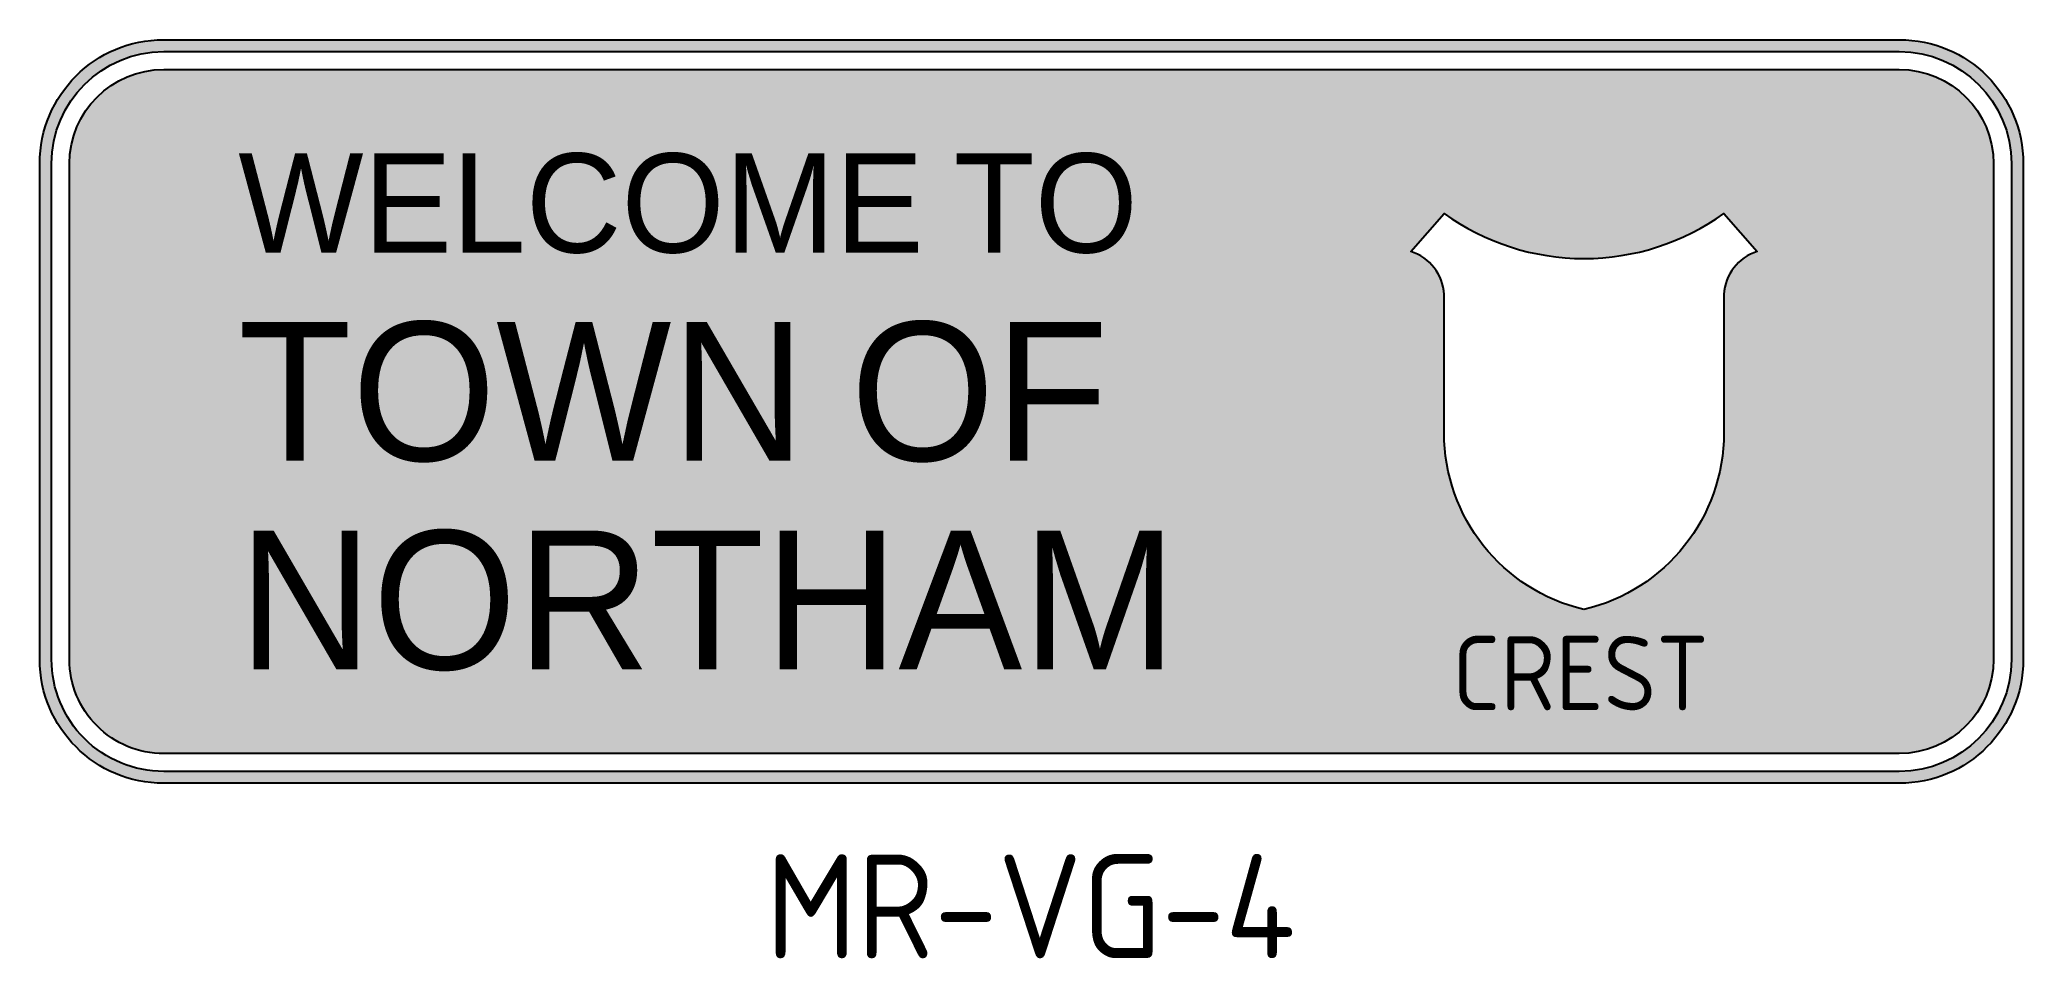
# Model space of a CAD drawing. Header units: millimetres. Extents: x 164.4 to 231.1, y 230.9 to 261.8.
import ezdxf
from ezdxf.enums import TextEntityAlignment as Align

# ---------------------------------------------------------------- set-up
doc = ezdxf.new("R2010")
doc.units = ezdxf.units.MM
doc.layers.add('BROWN', color=7, linetype='Continuous', true_color=0x603311)
for name, color, linetype in [('DIM', 1, 'Continuous'), ('WHITE', 255, 'Continuous'), ('Yellow Crest', 50, 'Continuous')]:
    doc.layers.add(name, color=color, linetype=linetype)
doc.styles.add('FHWAD', font='')
doc.styles.add('ISO', font='isocp2.shx')
doc.styles.add('T35', font='isocp2.shx', dxfattribs={"height": 3.5})
doc.styles.get('FHWAD').set_extended_font_data('FHWA Series D2000EX')

msp = doc.modelspace()

# ---------------------------------------------------------------- hatches: boundary and pattern name
at = {"layer": 'BROWN'}
h = msp.add_hatch(color=256, dxfattribs=at)
edge = h.paths.add_edge_path()
edge.add_line((164.3967526418846, 240.9716594754602), (164.3967526418846, 257.6383261421269))
edge.add_arc((168.5634193085513, 257.6383261421269), 4.166666666666657, 89.9999999999996, 179.9999999999992, ccw=False)
edge.add_line((168.5634193085513, 261.8049928087935), (226.8967526418847, 261.8049928087935))
edge.add_arc((226.8967526418846, 257.6383261421269), 4.166666666666686, 0, 89.9999999999996, ccw=False)
edge.add_line((231.0634193085513, 257.6383261421269), (231.0634193085513, 240.9716594754602))
edge.add_arc((226.8967526418846, 240.9716594754602), 4.166666666666714, -89.99999999999932, 0, ccw=False)
edge.add_line((226.8967526418847, 236.8049928087935), (168.5634193085513, 236.8049928087935))
edge.add_arc((168.5634193085513, 240.9716594754602), 4.166666666666686, 180, 270, ccw=False)
edge = h.paths.add_edge_path(flags=16)
edge.add_line((164.7967526418846, 240.9716594754602), (164.7967526418847, 257.6383261421269))
edge.add_arc((168.5634193085513, 257.6383261421269), 3.766666666666623, 89.9999999999996, 179.9999999999991, ccw=False)
edge.add_line((168.5634193085513, 261.4049928087935), (226.8967526418847, 261.4049928087935))
edge.add_arc((226.8967526418846, 257.6383261421269), 3.766666666666652, 0, 89.9999999999996, ccw=False)
edge.add_line((230.6634193085513, 257.6383261421269), (230.6634193085513, 240.9716594754602))
edge.add_arc((226.8967526418846, 240.9716594754602), 3.76666666666668, -89.99999999999909, 0, ccw=False)
edge.add_line((226.8967526418847, 237.2049928087935), (168.5634193085513, 237.2049928087935))
edge.add_arc((168.5634193085513, 240.9716594754602), 3.766666666666652, 180, 270, ccw=False)
h = msp.add_hatch(color=256, dxfattribs=at)
edge = h.paths.add_edge_path()
edge.add_line((165.3967526418846, 240.9716594754602), (165.3967526418847, 257.6383261421269))
edge.add_arc((168.5634193085513, 257.6383261421268), 3.166666666666686, 90.00000000000051, 179.999999999999, ccw=False)
edge.add_line((168.5634193085513, 260.8049928087935), (226.8967526418847, 260.8049928087935))
edge.add_arc((226.8967526418846, 257.6383261421268), 3.166666666666686, 1.0231815394945443e-12, 89.99999999999949, ccw=False)
edge.add_line((230.0634193085513, 257.6383261421269), (230.0634193085513, 240.9716594754602))
edge.add_arc((226.8967526418847, 240.9716594754602), 3.166666666666629, -90, 0, ccw=False)
edge.add_line((226.8967526418847, 237.8049928087935), (168.5634193085513, 237.8049928087935))
edge.add_arc((168.5634193085513, 240.9716594754602), 3.166666666666686, 180, 270, ccw=False)
edge = h.paths.add_edge_path(flags=16)
edge.add_arc((217.6975651468682, 248.5833811463012), 6.099290780141813, 180, 256.7455077783071, ccw=False)
edge.add_line((211.5982743667263, 248.5833811463012), (211.5982743667264, 253.2435001353913))
edge.add_arc((209.9868127093149, 253.1487827168952), 1.614242875986749, 3.363822925444064, 72.2156739688972)
edge.add_line((210.4798587024907, 254.6858857424882), (211.5982743667263, 255.9634179840219))
edge.add_arc((216.2991398411339, 262.4935814319655), 8.046189835278323, 234.2510375039039, 270)
edge.add_arc((216.299139841134, 262.4935814319655), 8.04618983527837, 269.9999999999998, 305.7489624960959)
edge.add_line((221.0000053155416, 255.9634179840219), (222.1184209797772, 254.6858857424882))
edge.add_arc((222.611466972953, 253.1487827168952), 1.614242875986718, 107.7843260311031, 176.6361770745569)
edge.add_line((221.0000053155416, 253.2435001353913), (221.0000053155416, 248.5833811463012))
edge.add_arc((214.9007145353997, 248.5833811463012), 6.099290780141843, 283.2544922216926, 359.9999999999998, ccw=False)

# ---------------------------------------------------------------- linework, layer by layer
for points in [[(164.3967526418846, 240.9716594754602), (164.3967526418846, 257.6383261421269, -0.414213562373091), (168.5634193085513, 261.8049928087935), (226.8967526418847, 261.8049928087935, -0.414213562373093), (231.0634193085513, 257.6383261421269), (231.0634193085513, 240.9716594754602, -0.414213562373091), (226.8967526418847, 236.8049928087935), (168.5634193085513, 236.8049928087935, -0.4142135623730951)], [(164.7967526418846, 240.9716594754602), (164.7967526418847, 257.6383261421269, -0.414213562373093), (168.5634193085513, 261.4049928087935), (226.8967526418847, 261.4049928087935, -0.4142135623730951), (230.6634193085513, 257.6383261421269), (230.6634193085513, 240.9716594754602, -0.4142135623730928), (226.8967526418847, 237.2049928087935), (168.5634193085513, 237.2049928087935, -0.4142135623730971)], [(165.3967526418846, 240.9716594754602), (165.3967526418847, 257.6383261421269, -0.4142135623730911), (168.5634193085513, 260.8049928087935), (226.8967526418847, 260.8049928087935, -0.4142135623730898), (230.0634193085513, 257.6383261421269), (230.0634193085513, 240.9716594754602, -0.4142135623730926), (226.8967526418847, 237.8049928087935), (168.5634193085513, 237.8049928087935, -0.4142135623730976)], [(216.2991398411339, 242.6465676335652, -0.3479702651530105), (211.5982743667263, 248.5833811463012), (211.5982743667264, 253.2435001353913, 0.3097996488284213), (210.4798587024907, 254.6858857424882), (211.5982743667263, 255.9634179840219, 0.1572617991524309), (216.2991398411339, 254.4473915966872, 0.1572617991524309), (221.0000053155416, 255.9634179840219), (222.1184209797772, 254.6858857424882, 0.3097996488284213), (221.0000053155416, 253.2435001353913), (221.0000053155416, 248.5833811463012, -0.3479702651530105)]]:
    msp.add_lwpolyline(points, format="xyb", close=True, dxfattribs=at)

# ---------------------------------------------------------------- texts
at = {"layer": 'DIM', "color": 3, "insert": (197.6969554394167, 234.4199928087937), "char_height": 3.5, "width": 16.42482756211029, "attachment_point": 2, "style": 'T35'}
msp.add_mtext('MR-VG-4', dxfattribs=at)
at = {"layer": 'WHITE', "style": 'FHWAD'}
for s, height, p in [('WELCOME', 3.333333333333333, (171.0712569358342, 254.6495579834136)), ('TO', 3.333333333333333, (195.115385723713, 254.6495579834136)), ('TOWN', 4.666666666666667, (171.0712569358342, 247.6498150225026)), ('OF', 4.666666666666667, (191.6443440570463, 247.6498150225026)), ('NORTHAM', 4.666666666666667, (171.0712569358342, 240.6349291873842))]:
    msp.add_text(s, height=height, dxfattribs=at).set_placement(p)
at = {"layer": 'Yellow Crest', "style": 'ISO'}
msp.add_text('CREST', height=2.5, dxfattribs=at).set_placement((216.1832871771685, 239.2592419091526), align=Align.CENTER)

doc.saveas('drawing.dxf')
